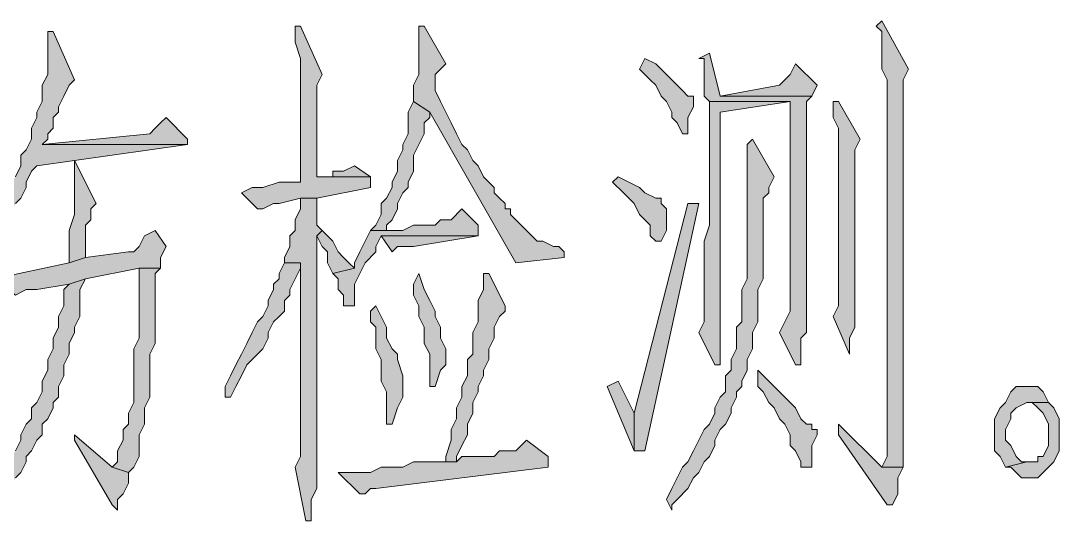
# Model space of a CAD drawing. Header units: millimetres. Extents: x 24 to 410, y 10 to 282.
# Drawn here: x 348.62 to 356.79, y 44.37 to 48.34 of the extents above; entities that cross this region are included whole.
import ezdxf

# ---------------------------------------------------------------- set-up
doc = ezdxf.new("R2010")
doc.units = ezdxf.units.MM

msp = doc.modelspace()

# ---------------------------------------------------------------- hatches: boundary and pattern name
h = msp.add_hatch(color=7)
h.dxf.hatch_style = 2
h.paths.add_polyline_path([(350.816333, 48.302333), (350.774, 48.302333), (350.774, 48.26), (350.774, 48.175333), (350.816333, 48.048333), (350.816333, 47.074667), (350.774, 47.074667), (350.647, 47.074667), (350.52, 47.032333), (350.435333, 47.032333), (350.350667, 46.99), (350.477667, 46.863), (350.52, 46.863), (350.604667, 46.905333), (350.647, 46.905333), (350.816333, 46.947667), (350.943333, 46.947667), (351.366667, 47.032333), (351.366667, 47.117), (350.943333, 47.117), (350.943333, 47.836667), (350.985667, 47.921333)])
h = msp.add_hatch(color=7)
h.dxf.hatch_style = 2
h.paths.add_polyline_path([(351.79, 48.302333), (351.747667, 48.302333), (351.747667, 48.26), (351.747667, 47.921333), (351.705333, 47.836667), (351.705333, 47.709667), (351.832333, 47.625), (352.509667, 46.439667), (352.890667, 46.482), (352.890667, 46.524333), (352.848333, 46.566667), (352.806, 46.566667), (352.721333, 46.609), (352.679, 46.609), (352.636667, 46.651333), (352.594333, 46.693667), (352.552, 46.736), (352.509667, 46.778333), (352.467333, 46.820667), (352.467333, 46.863), (352.425, 46.863), (352.425, 46.905333), (352.382667, 46.947667), (352.340333, 46.99), (352.340333, 47.032333), (352.298, 47.074667), (352.255667, 47.117), (352.213333, 47.201667), (352.171, 47.244), (352.128667, 47.328667), (352.086333, 47.371), (352.044, 47.455667), (352.001667, 47.540333), (351.959333, 47.625), (351.917, 47.709667), (351.874667, 47.794333), (351.874667, 47.921333), (351.917, 47.963667), (351.959333, 48.006)])
h = msp.add_hatch(color=7)
h.dxf.hatch_style = 2
h.paths.add_polyline_path([(355.388333, 48.344667), (355.346, 48.302333), (355.388333, 48.26), (355.388333, 47.963667), (355.430667, 47.879), (355.430667, 44.915667), (355.388333, 44.831), (355.557667, 44.831), (355.557667, 44.958), (355.557667, 46.312667), (355.557667, 46.439667), (355.557667, 47.879), (355.6, 47.963667)])
h = msp.add_hatch(color=7)
h.dxf.hatch_style = 2
h.paths.add_polyline_path([(348.869, 48.26), (348.826667, 48.26), (348.826667, 48.175333), (348.826667, 47.921333), (348.784333, 47.836667), (348.784333, 47.709667), (348.742, 47.625), (348.742, 47.582667), (348.699667, 47.498), (348.699667, 47.413333), (348.657333, 47.328667), (348.615, 47.286333), (348.615, 47.201667), (348.572667, 47.117), (348.530333, 47.032333), (348.488, 46.947667), (348.488, 46.905333), (348.445667, 46.820667), (348.403333, 46.736), (348.361, 46.693667), (348.318667, 46.609), (348.318667, 46.566667), (348.276333, 46.482), (348.318667, 46.439667), (348.361, 46.524333), (348.403333, 46.566667), (348.445667, 46.651333), (348.488, 46.693667), (348.530333, 46.778333), (348.530333, 46.820667), (348.572667, 46.905333), (348.615, 46.947667), (348.657333, 47.032333), (348.657333, 47.074667), (348.699667, 47.159333), (348.742, 47.201667), (349.038333, 47.244), (349.927333, 47.371), (348.784333, 47.371), (348.826667, 47.413333), (348.826667, 47.455667), (348.869, 47.498), (348.869, 47.582667), (348.911333, 47.625), (348.911333, 47.667333), (348.953667, 47.752), (348.996, 47.836667), (349.038333, 47.879)])
h = msp.add_hatch(color=7)
h.dxf.hatch_style = 2
h.paths.add_polyline_path([(353.525667, 48.048333), (353.483333, 47.963667), (353.525667, 47.921333), (353.568, 47.879), (353.610333, 47.836667), (353.652667, 47.752), (353.695, 47.709667), (353.737333, 47.625), (353.737333, 47.582667), (353.779667, 47.540333), (353.822, 47.455667), (353.864333, 47.455667), (353.864333, 47.498), (353.864333, 47.582667), (353.906667, 47.667333), (353.906667, 47.752), (353.864333, 47.752), (353.822, 47.794333), (353.779667, 47.836667), (353.737333, 47.879), (353.695, 47.921333), (353.610333, 48.006)])
h = msp.add_hatch(color=7)
h.dxf.hatch_style = 2
h.paths.add_polyline_path([(354.033667, 48.090667), (353.949, 48.048333), (353.991333, 48.048333), (353.991333, 47.921333), (353.991333, 47.752), (354.033667, 47.709667), (354.668667, 47.709667), (354.668667, 47.582667), (354.668667, 46.101), (354.668667, 46.058667), (354.626333, 45.974), (354.584, 45.889333), (354.711, 45.635333), (354.753333, 45.635333), (354.753333, 45.72), (354.753333, 45.847), (354.795667, 45.889333), (354.795667, 47.709667), (354.838, 47.752), (354.118333, 47.752)])
h = msp.add_hatch(color=7)
h.dxf.hatch_style = 2
h.paths.add_polyline_path([(354.711, 48.006), (354.668667, 47.921333), (354.626333, 47.879), (354.584, 47.836667), (354.118333, 47.752), (354.838, 47.752), (354.880333, 47.836667)])
h = msp.add_hatch(color=7)
h.dxf.hatch_style = 2
h.paths.add_polyline_path([(351.705333, 47.709667), (351.663, 47.625), (351.663, 47.455667), (351.620667, 47.371), (351.620667, 47.328667), (351.578333, 47.244), (351.578333, 47.159333), (351.536, 47.074667), (351.536, 47.032333), (351.493667, 46.947667), (351.451333, 46.905333), (351.451333, 46.820667), (351.409, 46.736), (351.366667, 46.693667), (351.493667, 46.693667), (351.493667, 46.736), (351.536, 46.778333), (351.578333, 46.863), (351.578333, 46.905333), (351.620667, 46.99), (351.663, 47.032333), (351.663, 47.074667), (351.705333, 47.159333), (351.705333, 47.201667), (351.705333, 47.286333), (351.747667, 47.371), (351.79, 47.455667), (351.79, 47.540333), (351.832333, 47.582667), (351.832333, 47.625)])
h = msp.add_hatch(color=7)
h.dxf.hatch_style = 2
h.paths.add_polyline_path([(354.033667, 47.709667), (354.033667, 46.736), (353.991333, 46.609), (353.991333, 45.974), (353.949, 45.889333), (354.076, 45.635333), (354.118333, 45.635333), (354.118333, 45.72), (354.118333, 47.625), (354.668667, 47.709667)])
h = msp.add_hatch(color=7)
h.dxf.hatch_style = 2
h.paths.add_polyline_path([(355.049667, 47.709667), (355.007333, 47.709667), (355.007333, 47.667333), (355.007333, 47.582667), (355.049667, 47.498), (355.049667, 46.101), (355.007333, 46.016333), (355.134333, 45.72), (355.134333, 45.847), (355.176667, 45.931667), (355.176667, 47.328667), (355.219, 47.413333)])
h = msp.add_hatch(color=7)
h.dxf.hatch_style = 2
h.paths.add_polyline_path([(349.758, 47.582667), (349.715667, 47.540333), (349.673333, 47.498), (349.631, 47.455667), (348.784333, 47.371), (349.927333, 47.371), (349.927333, 47.413333)])
h = msp.add_hatch(color=7)
h.dxf.hatch_style = 2
h.paths.add_polyline_path([(354.372333, 47.413333), (354.33, 47.371), (354.33, 46.312667), (354.287667, 46.228), (354.287667, 45.974), (354.245333, 45.931667), (354.245333, 45.762333), (354.203, 45.677667), (354.203, 45.593), (354.160667, 45.550667), (354.160667, 45.466), (354.160667, 45.423667), (354.118333, 45.381333), (354.076, 45.296667), (354.076, 45.254333), (354.033667, 45.169667), (353.991333, 45.127333), (353.949, 45.042667), (353.906667, 44.958), (353.864333, 44.873333), (353.822, 44.831), (353.779667, 44.746333), (353.737333, 44.661667), (353.695, 44.577), (353.737333, 44.492333), (353.737333, 44.534667), (353.779667, 44.577), (353.864333, 44.661667), (353.906667, 44.746333), (353.949, 44.788667), (353.991333, 44.873333), (354.033667, 44.915667), (354.076, 45.000333), (354.076, 45.042667), (354.118333, 45.127333), (354.160667, 45.169667), (354.203, 45.254333), (354.203, 45.296667), (354.245333, 45.381333), (354.245333, 45.423667), (354.287667, 45.466), (354.287667, 45.508333), (354.33, 45.593), (354.33, 45.677667), (354.372333, 45.762333), (354.372333, 45.889333), (354.414667, 45.974), (354.414667, 46.228), (354.457, 46.312667), (354.457, 46.947667), (354.499333, 46.99), (354.499333, 47.032333), (354.541667, 47.117)])
h = msp.add_hatch(color=7)
h.dxf.hatch_style = 2
h.paths.add_polyline_path([(349.038333, 47.244), (349.038333, 46.820667), (348.996, 46.693667), (348.996, 46.439667), (349.123, 46.482), (349.123, 46.736), (349.165333, 46.778333), (349.165333, 46.863), (349.207667, 46.905333)])
h = msp.add_hatch(color=7)
h.dxf.hatch_style = 2
h.paths.add_polyline_path([(351.239667, 47.201667), (351.155, 47.159333), (351.070333, 47.159333), (351.070333, 47.117), (350.943333, 47.117), (351.366667, 47.117)])
h = msp.add_hatch(color=7)
h.dxf.hatch_style = 2
h.paths.add_polyline_path([(353.314, 47.117), (353.271667, 47.074667), (353.356333, 46.99), (353.398667, 46.947667), (353.441, 46.905333), (353.483333, 46.820667), (353.525667, 46.778333), (353.568, 46.736), (353.568, 46.651333), (353.610333, 46.609), (353.652667, 46.609), (353.695, 46.693667), (353.695, 46.863), (353.652667, 46.905333), (353.652667, 46.947667), (353.610333, 46.947667), (353.525667, 46.99), (353.483333, 47.032333), (353.398667, 47.074667)])
h = msp.add_hatch(color=7)
h.dxf.hatch_style = 2
h.paths.add_polyline_path([(350.943333, 46.947667), (350.816333, 46.947667), (350.816333, 46.905333), (350.816333, 46.863), (350.774, 46.778333), (350.774, 46.693667), (350.731667, 46.651333), (350.731667, 46.566667), (350.689333, 46.482), (350.689333, 46.439667), (350.816333, 46.439667), (350.816333, 45.042667), (350.816333, 45.000333), (350.816333, 44.915667), (350.774, 44.831), (350.858667, 44.407667), (350.901, 44.407667), (350.901, 44.45), (350.901, 44.577), (350.943333, 44.661667), (350.943333, 46.651333), (350.985667, 46.693667), (350.943333, 46.736)])
h = msp.add_hatch(color=7)
h.dxf.hatch_style = 2
h.paths.add_polyline_path([(353.949, 46.905333), (353.864333, 46.905333), (353.441, 45.254333), (353.441, 44.958), (353.525667, 44.958)])
h = msp.add_hatch(color=7)
h.dxf.hatch_style = 2
h.paths.add_polyline_path([(352.086333, 46.863), (352.001667, 46.778333), (351.917, 46.778333), (351.874667, 46.736), (351.705333, 46.736), (351.620667, 46.693667), (351.366667, 46.693667), (351.324333, 46.609), (351.282, 46.524333), (351.239667, 46.439667), (351.239667, 46.397333), (351.070333, 46.355), (351.112667, 46.312667), (351.112667, 46.228), (351.155, 46.185667), (351.155, 46.101), (351.239667, 46.101), (351.239667, 46.185667), (351.239667, 46.270333), (351.282, 46.355), (351.324333, 46.439667), (351.409, 46.524333), (351.409, 46.566667), (351.451333, 46.651333), (352.213333, 46.651333), (352.213333, 46.736)])
h = msp.add_hatch(color=7)
h.dxf.hatch_style = 2
h.paths.add_polyline_path([(349.673333, 46.693667), (349.588667, 46.651333), (349.546333, 46.566667), (349.504, 46.524333), (349.461667, 46.524333), (349.123, 46.482), (348.996, 46.439667), (348.403333, 46.312667), (348.572667, 46.185667), (348.657333, 46.228), (348.742, 46.228), (348.996, 46.270333), (349.123, 46.312667), (349.546333, 46.397333), (349.715667, 46.397333), (349.715667, 46.482), (349.758, 46.566667)])
h = msp.add_hatch(color=7)
h.dxf.hatch_style = 2
h.paths.add_polyline_path([(350.985667, 46.693667), (350.943333, 46.651333), (350.985667, 46.566667), (351.028, 46.524333), (351.028, 46.439667), (351.070333, 46.355), (351.239667, 46.397333), (351.197333, 46.439667), (351.155, 46.482), (351.112667, 46.524333), (351.070333, 46.609)])
h = msp.add_hatch(color=7)
h.dxf.hatch_style = 2
h.paths.add_polyline_path([(352.213333, 46.651333), (351.451333, 46.651333), (351.536, 46.524333), (351.578333, 46.566667), (351.705333, 46.566667)])
h = msp.add_hatch(color=7)
h.dxf.hatch_style = 2
h.paths.add_polyline_path([(350.689333, 46.439667), (350.647, 46.355), (350.647, 46.312667), (350.604667, 46.270333), (350.604667, 46.228), (350.562333, 46.143333), (350.562333, 46.101), (350.52, 46.016333), (350.477667, 45.974), (350.435333, 45.889333), (350.393, 45.804667), (350.350667, 45.72), (350.308333, 45.635333), (350.266, 45.550667), (350.223667, 45.466), (350.223667, 45.381333), (350.266, 45.381333), (350.308333, 45.466), (350.350667, 45.550667), (350.393, 45.635333), (350.477667, 45.72), (350.52, 45.762333), (350.562333, 45.847), (350.562333, 45.889333), (350.604667, 45.974), (350.647, 46.016333), (350.689333, 46.058667), (350.689333, 46.143333), (350.731667, 46.185667), (350.731667, 46.228), (350.774, 46.312667), (350.816333, 46.397333), (350.816333, 46.439667)])
h = msp.add_hatch(color=7)
h.dxf.hatch_style = 2
h.paths.add_polyline_path([(349.715667, 46.397333), (349.546333, 46.397333), (349.546333, 46.312667), (349.546333, 45.847), (349.504, 45.762333), (349.504, 45.339), (349.461667, 45.254333), (349.461667, 45.169667), (349.419333, 45.127333), (349.419333, 45.042667), (349.377, 44.958), (349.377, 44.873333), (349.334667, 44.831), (349.461667, 44.788667), (349.504, 44.831), (349.546333, 44.915667), (349.546333, 45.000333), (349.546333, 45.085), (349.588667, 45.169667), (349.588667, 45.296667), (349.631, 45.381333), (349.631, 45.72), (349.673333, 45.804667), (349.673333, 46.355)])
h = msp.add_hatch(color=7)
h.dxf.hatch_style = 2
h.paths.add_polyline_path([(351.747667, 46.355), (351.705333, 46.270333), (351.705333, 46.185667), (351.747667, 46.101), (351.747667, 46.016333), (351.79, 45.931667), (351.79, 45.804667), (351.832333, 45.72), (351.832333, 45.466), (351.874667, 45.466), (351.917, 45.593), (351.959333, 45.635333), (351.959333, 45.762333), (351.917, 45.847), (351.917, 45.931667), (351.874667, 46.016333), (351.874667, 46.058667), (351.832333, 46.143333), (351.79, 46.228)])
h = msp.add_hatch(color=7)
h.dxf.hatch_style = 2
h.paths.add_polyline_path([(352.298, 46.355), (352.255667, 46.355), (352.255667, 46.312667), (352.255667, 46.228), (352.213333, 46.143333), (352.213333, 45.974), (352.171, 45.889333), (352.171, 45.72), (352.128667, 45.677667), (352.128667, 45.550667), (352.086333, 45.466), (352.086333, 45.381333), (352.044, 45.296667), (352.044, 45.212), (352.001667, 45.127333), (352.001667, 45.042667), (351.959333, 44.915667), (351.959333, 44.873333), (352.044, 44.873333), (352.044, 44.915667), (352.086333, 45.000333), (352.128667, 45.085), (352.128667, 45.169667), (352.171, 45.254333), (352.171, 45.339), (352.213333, 45.423667), (352.213333, 45.466), (352.255667, 45.550667), (352.255667, 45.593), (352.298, 45.677667), (352.298, 45.762333), (352.340333, 45.847), (352.340333, 45.931667), (352.382667, 46.016333), (352.425, 46.058667), (352.425, 46.101)])
h = msp.add_hatch(color=7)
h.dxf.hatch_style = 2
h.paths.add_polyline_path([(349.123, 46.312667), (348.996, 46.270333), (348.953667, 46.228), (348.953667, 46.101), (348.911333, 46.016333), (348.911333, 45.931667), (348.869, 45.847), (348.869, 45.762333), (348.826667, 45.677667), (348.826667, 45.593), (348.784333, 45.508333), (348.784333, 45.423667), (348.742, 45.339), (348.699667, 45.296667), (348.699667, 45.212), (348.657333, 45.169667), (348.615, 45.085), (348.615, 45.042667), (348.572667, 44.958), (348.530333, 44.873333), (348.488, 44.831), (348.445667, 44.746333), (348.403333, 44.704), (348.361, 44.619333), (348.318667, 44.577), (348.276333, 44.492333), (348.234, 44.45), (348.276333, 44.365333), (348.318667, 44.407667), (348.361, 44.492333), (348.445667, 44.534667), (348.488, 44.619333), (348.530333, 44.661667), (348.572667, 44.746333), (348.615, 44.788667), (348.657333, 44.873333), (348.657333, 44.915667), (348.699667, 44.958), (348.742, 45.042667), (348.784333, 45.085), (348.784333, 45.169667), (348.826667, 45.212), (348.869, 45.296667), (348.869, 45.339), (348.911333, 45.381333), (348.911333, 45.466), (348.953667, 45.550667), (348.953667, 45.635333), (348.996, 45.72), (348.996, 45.804667), (349.038333, 45.889333), (349.038333, 45.931667), (349.080667, 46.016333), (349.080667, 46.228)])
h = msp.add_hatch(color=7)
h.dxf.hatch_style = 2
h.paths.add_polyline_path([(351.409, 46.101), (351.366667, 46.058667), (351.366667, 45.974), (351.409, 45.931667), (351.409, 45.762333), (351.451333, 45.677667), (351.451333, 45.508333), (351.493667, 45.423667), (351.493667, 45.169667), (351.536, 45.169667), (351.578333, 45.296667), (351.620667, 45.381333), (351.620667, 45.550667), (351.578333, 45.677667), (351.578333, 45.72), (351.536, 45.762333), (351.493667, 45.847), (351.493667, 45.931667), (351.451333, 46.016333)])
h = msp.add_hatch(color=7)
h.dxf.hatch_style = 2
h.paths.add_polyline_path([(354.414667, 45.593), (354.414667, 45.466), (354.457, 45.423667), (354.499333, 45.339), (354.541667, 45.296667), (354.584, 45.212), (354.626333, 45.169667), (354.668667, 45.085), (354.668667, 45.000333), (354.711, 44.958), (354.753333, 44.873333), (354.753333, 44.831), (354.838, 44.831), (354.838, 45.000333), (354.880333, 45.085), (354.880333, 45.127333), (354.838, 45.127333), (354.838, 45.169667), (354.795667, 45.169667), (354.753333, 45.212), (354.711, 45.296667), (354.668667, 45.339), (354.584, 45.423667), (354.499333, 45.508333)])
h = msp.add_hatch(color=7)
h.dxf.hatch_style = 2
h.paths.add_polyline_path([(353.314, 45.508333), (353.229333, 45.466), (353.441, 44.958), (353.441, 45.254333)])
h = msp.add_hatch(color=7)
h.dxf.hatch_style = 2
h.paths.add_polyline_path([(356.489, 45.466), (356.446667, 45.466), (356.404333, 45.423667), (356.362, 45.339), (356.319667, 45.296667), (356.277333, 45.212), (356.277333, 44.958), (356.319667, 44.915667), (356.362, 44.831), (356.531333, 44.873333), (356.489, 44.873333), (356.446667, 44.915667), (356.404333, 45.000333), (356.362, 45.042667), (356.362, 45.127333), (356.404333, 45.212), (356.404333, 45.254333), (356.446667, 45.296667), (356.531333, 45.339), (356.700667, 45.339), (356.658333, 45.423667), (356.616, 45.466)])
h = msp.add_hatch(color=7)
h.dxf.hatch_style = 2
h.paths.add_polyline_path([(356.700667, 45.339), (356.531333, 45.339), (356.573667, 45.339), (356.616, 45.296667), (356.658333, 45.254333), (356.700667, 45.169667), (356.700667, 45.000333), (356.658333, 44.915667), (356.616, 44.915667), (356.616, 44.873333), (356.531333, 44.873333), (356.362, 44.831), (356.404333, 44.831), (356.446667, 44.788667), (356.489, 44.746333), (356.616, 44.746333), (356.658333, 44.788667), (356.700667, 44.831), (356.743, 44.873333), (356.785333, 44.958), (356.785333, 45.042667), (356.785333, 45.212), (356.743, 45.296667)])
h = msp.add_hatch(color=7)
h.dxf.hatch_style = 2
h.paths.add_polyline_path([(355.049667, 45.169667), (355.049667, 45.085), (355.430667, 44.534667), (355.473, 44.534667), (355.515333, 44.619333), (355.515333, 44.746333), (355.557667, 44.831), (355.388333, 44.831)])
h = msp.add_hatch(color=7)
h.dxf.hatch_style = 2
h.paths.add_polyline_path([(349.038333, 45.085), (349.038333, 45.042667), (349.334667, 44.534667), (349.377, 44.492333), (349.377, 44.577), (349.419333, 44.619333), (349.461667, 44.704), (349.461667, 44.788667), (349.334667, 44.831)])
h = msp.add_hatch(color=7)
h.dxf.hatch_style = 2
h.paths.add_polyline_path([(352.594333, 45.042667), (352.552, 45.000333), (352.509667, 44.958), (352.382667, 44.958), (352.340333, 44.915667), (352.086333, 44.915667), (352.044, 44.873333), (351.705333, 44.873333), (351.620667, 44.831), (351.451333, 44.831), (351.366667, 44.788667), (351.239667, 44.788667), (351.112667, 44.788667), (351.282, 44.619333), (351.324333, 44.619333), (351.366667, 44.661667), (351.409, 44.661667), (352.763667, 44.831), (352.763667, 44.915667)])

# ---------------------------------------------------------------- linework, layer by layer
at = {"color": 7, "lineweight": 0}
for points in [[(350.816333, 48.302333), (350.774, 48.302333), (350.774, 48.26), (350.774, 48.175333), (350.816333, 48.048333), (350.816333, 47.074667), (350.774, 47.074667), (350.647, 47.074667), (350.52, 47.032333), (350.435333, 47.032333), (350.350667, 46.99), (350.477667, 46.863), (350.52, 46.863), (350.604667, 46.905333), (350.647, 46.905333), (350.816333, 46.947667), (350.943333, 46.947667), (351.366667, 47.032333), (351.366667, 47.117), (350.943333, 47.117), (350.943333, 47.836667), (350.985667, 47.921333)], [(351.79, 48.302333), (351.747667, 48.302333), (351.747667, 48.26), (351.747667, 47.921333), (351.705333, 47.836667), (351.705333, 47.709667), (351.832333, 47.625), (352.509667, 46.439667), (352.890667, 46.482), (352.890667, 46.524333), (352.848333, 46.566667), (352.806, 46.566667), (352.721333, 46.609), (352.679, 46.609), (352.636667, 46.651333), (352.594333, 46.693667), (352.552, 46.736), (352.509667, 46.778333), (352.467333, 46.820667), (352.467333, 46.863), (352.425, 46.863), (352.425, 46.905333), (352.382667, 46.947667), (352.340333, 46.99), (352.340333, 47.032333), (352.298, 47.074667), (352.255667, 47.117), (352.213333, 47.201667), (352.171, 47.244), (352.128667, 47.328667), (352.086333, 47.371), (352.044, 47.455667), (352.001667, 47.540333), (351.959333, 47.625), (351.917, 47.709667), (351.874667, 47.794333), (351.874667, 47.921333), (351.917, 47.963667), (351.959333, 48.006)], [(355.388333, 48.344667), (355.346, 48.302333), (355.388333, 48.26), (355.388333, 47.963667), (355.430667, 47.879), (355.430667, 44.915667), (355.388333, 44.831), (355.557667, 44.831), (355.557667, 44.958), (355.557667, 46.312667), (355.557667, 46.439667), (355.557667, 47.879), (355.6, 47.963667)], [(353.525667, 48.048333), (353.483333, 47.963667), (353.525667, 47.921333), (353.568, 47.879), (353.610333, 47.836667), (353.652667, 47.752), (353.695, 47.709667), (353.737333, 47.625), (353.737333, 47.582667), (353.779667, 47.540333), (353.822, 47.455667), (353.864333, 47.455667), (353.864333, 47.498), (353.864333, 47.582667), (353.906667, 47.667333), (353.906667, 47.752), (353.864333, 47.752), (353.822, 47.794333), (353.779667, 47.836667), (353.737333, 47.879), (353.695, 47.921333), (353.610333, 48.006)], [(354.033667, 48.090667), (353.949, 48.048333), (353.991333, 48.048333), (353.991333, 47.921333), (353.991333, 47.752), (354.033667, 47.709667), (354.668667, 47.709667), (354.668667, 47.582667), (354.668667, 46.101), (354.668667, 46.058667), (354.626333, 45.974), (354.584, 45.889333), (354.711, 45.635333), (354.753333, 45.635333), (354.753333, 45.72), (354.753333, 45.847), (354.795667, 45.889333), (354.795667, 47.709667), (354.838, 47.752), (354.118333, 47.752)], [(354.711, 48.006), (354.668667, 47.921333), (354.626333, 47.879), (354.584, 47.836667), (354.118333, 47.752), (354.838, 47.752), (354.880333, 47.836667)], [(351.705333, 47.709667), (351.663, 47.625), (351.663, 47.455667), (351.620667, 47.371), (351.620667, 47.328667), (351.578333, 47.244), (351.578333, 47.159333), (351.536, 47.074667), (351.536, 47.032333), (351.493667, 46.947667), (351.451333, 46.905333), (351.451333, 46.820667), (351.409, 46.736), (351.366667, 46.693667), (351.493667, 46.693667), (351.493667, 46.736), (351.536, 46.778333), (351.578333, 46.863), (351.578333, 46.905333), (351.620667, 46.99), (351.663, 47.032333), (351.663, 47.074667), (351.705333, 47.159333), (351.705333, 47.201667), (351.705333, 47.286333), (351.747667, 47.371), (351.79, 47.455667), (351.79, 47.540333), (351.832333, 47.582667), (351.832333, 47.625)], [(354.033667, 47.709667), (354.033667, 46.736), (353.991333, 46.609), (353.991333, 45.974), (353.949, 45.889333), (354.076, 45.635333), (354.118333, 45.635333), (354.118333, 45.72), (354.118333, 47.625), (354.668667, 47.709667)], [(355.049667, 47.709667), (355.007333, 47.709667), (355.007333, 47.667333), (355.007333, 47.582667), (355.049667, 47.498), (355.049667, 46.101), (355.007333, 46.016333), (355.134333, 45.72), (355.134333, 45.847), (355.176667, 45.931667), (355.176667, 47.328667), (355.219, 47.413333)], [(349.758, 47.582667), (349.715667, 47.540333), (349.673333, 47.498), (349.631, 47.455667), (348.784333, 47.371), (349.927333, 47.371), (349.927333, 47.413333)], [(354.372333, 47.413333), (354.33, 47.371), (354.33, 46.312667), (354.287667, 46.228), (354.287667, 45.974), (354.245333, 45.931667), (354.245333, 45.762333), (354.203, 45.677667), (354.203, 45.593), (354.160667, 45.550667), (354.160667, 45.466), (354.160667, 45.423667), (354.118333, 45.381333), (354.076, 45.296667), (354.076, 45.254333), (354.033667, 45.169667), (353.991333, 45.127333), (353.949, 45.042667), (353.906667, 44.958), (353.864333, 44.873333), (353.822, 44.831), (353.779667, 44.746333), (353.737333, 44.661667), (353.695, 44.577), (353.737333, 44.492333), (353.737333, 44.534667), (353.779667, 44.577), (353.864333, 44.661667), (353.906667, 44.746333), (353.949, 44.788667), (353.991333, 44.873333), (354.033667, 44.915667), (354.076, 45.000333), (354.076, 45.042667), (354.118333, 45.127333), (354.160667, 45.169667), (354.203, 45.254333), (354.203, 45.296667), (354.245333, 45.381333), (354.245333, 45.423667), (354.287667, 45.466), (354.287667, 45.508333), (354.33, 45.593), (354.33, 45.677667), (354.372333, 45.762333), (354.372333, 45.889333), (354.414667, 45.974), (354.414667, 46.228), (354.457, 46.312667), (354.457, 46.947667), (354.499333, 46.99), (354.499333, 47.032333), (354.541667, 47.117)], [(349.038333, 47.244), (349.038333, 46.820667), (348.996, 46.693667), (348.996, 46.439667), (349.123, 46.482), (349.123, 46.736), (349.165333, 46.778333), (349.165333, 46.863), (349.207667, 46.905333)], [(351.239667, 47.201667), (351.155, 47.159333), (351.070333, 47.159333), (351.070333, 47.117), (350.943333, 47.117), (351.366667, 47.117)], [(353.314, 47.117), (353.271667, 47.074667), (353.356333, 46.99), (353.398667, 46.947667), (353.441, 46.905333), (353.483333, 46.820667), (353.525667, 46.778333), (353.568, 46.736), (353.568, 46.651333), (353.610333, 46.609), (353.652667, 46.609), (353.695, 46.693667), (353.695, 46.863), (353.652667, 46.905333), (353.652667, 46.947667), (353.610333, 46.947667), (353.525667, 46.99), (353.483333, 47.032333), (353.398667, 47.074667)], [(350.943333, 46.947667), (350.816333, 46.947667), (350.816333, 46.905333), (350.816333, 46.863), (350.774, 46.778333), (350.774, 46.693667), (350.731667, 46.651333), (350.731667, 46.566667), (350.689333, 46.482), (350.689333, 46.439667), (350.816333, 46.439667), (350.816333, 45.042667), (350.816333, 45.000333), (350.816333, 44.915667), (350.774, 44.831), (350.858667, 44.407667), (350.901, 44.407667), (350.901, 44.45), (350.901, 44.577), (350.943333, 44.661667), (350.943333, 46.651333), (350.985667, 46.693667), (350.943333, 46.736)], [(353.949, 46.905333), (353.864333, 46.905333), (353.441, 45.254333), (353.441, 44.958), (353.525667, 44.958)], [(352.086333, 46.863), (352.001667, 46.778333), (351.917, 46.778333), (351.874667, 46.736), (351.705333, 46.736), (351.620667, 46.693667), (351.366667, 46.693667), (351.324333, 46.609), (351.282, 46.524333), (351.239667, 46.439667), (351.239667, 46.397333), (351.070333, 46.355), (351.112667, 46.312667), (351.112667, 46.228), (351.155, 46.185667), (351.155, 46.101), (351.239667, 46.101), (351.239667, 46.185667), (351.239667, 46.270333), (351.282, 46.355), (351.324333, 46.439667), (351.409, 46.524333), (351.409, 46.566667), (351.451333, 46.651333), (352.213333, 46.651333), (352.213333, 46.736)], [(349.673333, 46.693667), (349.588667, 46.651333), (349.546333, 46.566667), (349.504, 46.524333), (349.461667, 46.524333), (349.123, 46.482), (348.996, 46.439667), (348.403333, 46.312667), (348.572667, 46.185667), (348.657333, 46.228), (348.742, 46.228), (348.996, 46.270333), (349.123, 46.312667), (349.546333, 46.397333), (349.715667, 46.397333), (349.715667, 46.482), (349.758, 46.566667)], [(350.985667, 46.693667), (350.943333, 46.651333), (350.985667, 46.566667), (351.028, 46.524333), (351.028, 46.439667), (351.070333, 46.355), (351.239667, 46.397333), (351.197333, 46.439667), (351.155, 46.482), (351.112667, 46.524333), (351.070333, 46.609)], [(352.213333, 46.651333), (351.451333, 46.651333), (351.536, 46.524333), (351.578333, 46.566667), (351.705333, 46.566667)], [(350.689333, 46.439667), (350.647, 46.355), (350.647, 46.312667), (350.604667, 46.270333), (350.604667, 46.228), (350.562333, 46.143333), (350.562333, 46.101), (350.52, 46.016333), (350.477667, 45.974), (350.435333, 45.889333), (350.393, 45.804667), (350.350667, 45.72), (350.308333, 45.635333), (350.266, 45.550667), (350.223667, 45.466), (350.223667, 45.381333), (350.266, 45.381333), (350.308333, 45.466), (350.350667, 45.550667), (350.393, 45.635333), (350.477667, 45.72), (350.52, 45.762333), (350.562333, 45.847), (350.562333, 45.889333), (350.604667, 45.974), (350.647, 46.016333), (350.689333, 46.058667), (350.689333, 46.143333), (350.731667, 46.185667), (350.731667, 46.228), (350.774, 46.312667), (350.816333, 46.397333), (350.816333, 46.439667)], [(349.715667, 46.397333), (349.546333, 46.397333), (349.546333, 46.312667), (349.546333, 45.847), (349.504, 45.762333), (349.504, 45.339), (349.461667, 45.254333), (349.461667, 45.169667), (349.419333, 45.127333), (349.419333, 45.042667), (349.377, 44.958), (349.377, 44.873333), (349.334667, 44.831), (349.461667, 44.788667), (349.504, 44.831), (349.546333, 44.915667), (349.546333, 45.000333), (349.546333, 45.085), (349.588667, 45.169667), (349.588667, 45.296667), (349.631, 45.381333), (349.631, 45.72), (349.673333, 45.804667), (349.673333, 46.355)], [(351.747667, 46.355), (351.705333, 46.270333), (351.705333, 46.185667), (351.747667, 46.101), (351.747667, 46.016333), (351.79, 45.931667), (351.79, 45.804667), (351.832333, 45.72), (351.832333, 45.466), (351.874667, 45.466), (351.917, 45.593), (351.959333, 45.635333), (351.959333, 45.762333), (351.917, 45.847), (351.917, 45.931667), (351.874667, 46.016333), (351.874667, 46.058667), (351.832333, 46.143333), (351.79, 46.228)], [(352.298, 46.355), (352.255667, 46.355), (352.255667, 46.312667), (352.255667, 46.228), (352.213333, 46.143333), (352.213333, 45.974), (352.171, 45.889333), (352.171, 45.72), (352.128667, 45.677667), (352.128667, 45.550667), (352.086333, 45.466), (352.086333, 45.381333), (352.044, 45.296667), (352.044, 45.212), (352.001667, 45.127333), (352.001667, 45.042667), (351.959333, 44.915667), (351.959333, 44.873333), (352.044, 44.873333), (352.044, 44.915667), (352.086333, 45.000333), (352.128667, 45.085), (352.128667, 45.169667), (352.171, 45.254333), (352.171, 45.339), (352.213333, 45.423667), (352.213333, 45.466), (352.255667, 45.550667), (352.255667, 45.593), (352.298, 45.677667), (352.298, 45.762333), (352.340333, 45.847), (352.340333, 45.931667), (352.382667, 46.016333), (352.425, 46.058667), (352.425, 46.101)], [(351.409, 46.101), (351.366667, 46.058667), (351.366667, 45.974), (351.409, 45.931667), (351.409, 45.762333), (351.451333, 45.677667), (351.451333, 45.508333), (351.493667, 45.423667), (351.493667, 45.169667), (351.536, 45.169667), (351.578333, 45.296667), (351.620667, 45.381333), (351.620667, 45.550667), (351.578333, 45.677667), (351.578333, 45.72), (351.536, 45.762333), (351.493667, 45.847), (351.493667, 45.931667), (351.451333, 46.016333)], [(354.414667, 45.593), (354.414667, 45.466), (354.457, 45.423667), (354.499333, 45.339), (354.541667, 45.296667), (354.584, 45.212), (354.626333, 45.169667), (354.668667, 45.085), (354.668667, 45.000333), (354.711, 44.958), (354.753333, 44.873333), (354.753333, 44.831), (354.838, 44.831), (354.838, 45.000333), (354.880333, 45.085), (354.880333, 45.127333), (354.838, 45.127333), (354.838, 45.169667), (354.795667, 45.169667), (354.753333, 45.212), (354.711, 45.296667), (354.668667, 45.339), (354.584, 45.423667), (354.499333, 45.508333)], [(353.314, 45.508333), (353.229333, 45.466), (353.441, 44.958), (353.441, 45.254333)], [(356.489, 45.466), (356.446667, 45.466), (356.404333, 45.423667), (356.362, 45.339), (356.319667, 45.296667), (356.277333, 45.212), (356.277333, 44.958), (356.319667, 44.915667), (356.362, 44.831), (356.531333, 44.873333), (356.489, 44.873333), (356.446667, 44.915667), (356.404333, 45.000333), (356.362, 45.042667), (356.362, 45.127333), (356.404333, 45.212), (356.404333, 45.254333), (356.446667, 45.296667), (356.531333, 45.339), (356.700667, 45.339), (356.658333, 45.423667), (356.616, 45.466)], [(356.700667, 45.339), (356.531333, 45.339), (356.573667, 45.339), (356.616, 45.296667), (356.658333, 45.254333), (356.700667, 45.169667), (356.700667, 45.000333), (356.658333, 44.915667), (356.616, 44.915667), (356.616, 44.873333), (356.531333, 44.873333), (356.362, 44.831), (356.404333, 44.831), (356.446667, 44.788667), (356.489, 44.746333), (356.616, 44.746333), (356.658333, 44.788667), (356.700667, 44.831), (356.743, 44.873333), (356.785333, 44.958), (356.785333, 45.042667), (356.785333, 45.212), (356.743, 45.296667)], [(355.049667, 45.169667), (355.049667, 45.085), (355.430667, 44.534667), (355.473, 44.534667), (355.515333, 44.619333), (355.515333, 44.746333), (355.557667, 44.831), (355.388333, 44.831)], [(349.038333, 45.085), (349.038333, 45.042667), (349.334667, 44.534667), (349.377, 44.492333), (349.377, 44.577), (349.419333, 44.619333), (349.461667, 44.704), (349.461667, 44.788667), (349.334667, 44.831)], [(352.594333, 45.042667), (352.552, 45.000333), (352.509667, 44.958), (352.382667, 44.958), (352.340333, 44.915667), (352.086333, 44.915667), (352.044, 44.873333), (351.705333, 44.873333), (351.620667, 44.831), (351.451333, 44.831), (351.366667, 44.788667), (351.239667, 44.788667), (351.112667, 44.788667), (351.282, 44.619333), (351.324333, 44.619333), (351.366667, 44.661667), (351.409, 44.661667), (352.763667, 44.831), (352.763667, 44.915667)]]:
    msp.add_lwpolyline(points, close=True, dxfattribs=at)
for points in [[(348.572667, 46.905333), (348.615, 46.947667), (348.657333, 47.032333), (348.657333, 47.074667), (348.699667, 47.159333), (348.742, 47.201667), (349.038333, 47.244), (349.927333, 47.371), (348.784333, 47.371), (348.826667, 47.413333), (348.826667, 47.455667), (348.869, 47.498), (348.869, 47.582667), (348.911333, 47.625), (348.911333, 47.667333), (348.953667, 47.752), (348.996, 47.836667), (349.038333, 47.879), (348.869, 48.26), (348.826667, 48.26), (348.826667, 48.175333), (348.826667, 47.921333), (348.784333, 47.836667), (348.784333, 47.709667), (348.742, 47.625), (348.742, 47.582667), (348.699667, 47.498), (348.699667, 47.413333), (348.657333, 47.328667), (348.615, 47.286333), (348.615, 47.201667), (348.572667, 47.117)], [(348.572667, 44.746333), (348.615, 44.788667), (348.657333, 44.873333), (348.657333, 44.915667), (348.699667, 44.958), (348.742, 45.042667), (348.784333, 45.085), (348.784333, 45.169667), (348.826667, 45.212), (348.869, 45.296667), (348.869, 45.339), (348.911333, 45.381333), (348.911333, 45.466), (348.953667, 45.550667), (348.953667, 45.635333), (348.996, 45.72), (348.996, 45.804667), (349.038333, 45.889333), (349.038333, 45.931667), (349.080667, 46.016333), (349.080667, 46.228), (349.123, 46.312667), (348.996, 46.270333), (348.953667, 46.228), (348.953667, 46.101), (348.911333, 46.016333), (348.911333, 45.931667), (348.869, 45.847), (348.869, 45.762333), (348.826667, 45.677667), (348.826667, 45.593), (348.784333, 45.508333), (348.784333, 45.423667), (348.742, 45.339), (348.699667, 45.296667), (348.699667, 45.212), (348.657333, 45.169667), (348.615, 45.085), (348.615, 45.042667), (348.572667, 44.958)]]:
    msp.add_lwpolyline(points, dxfattribs=at)

doc.saveas('drawing.dxf')
